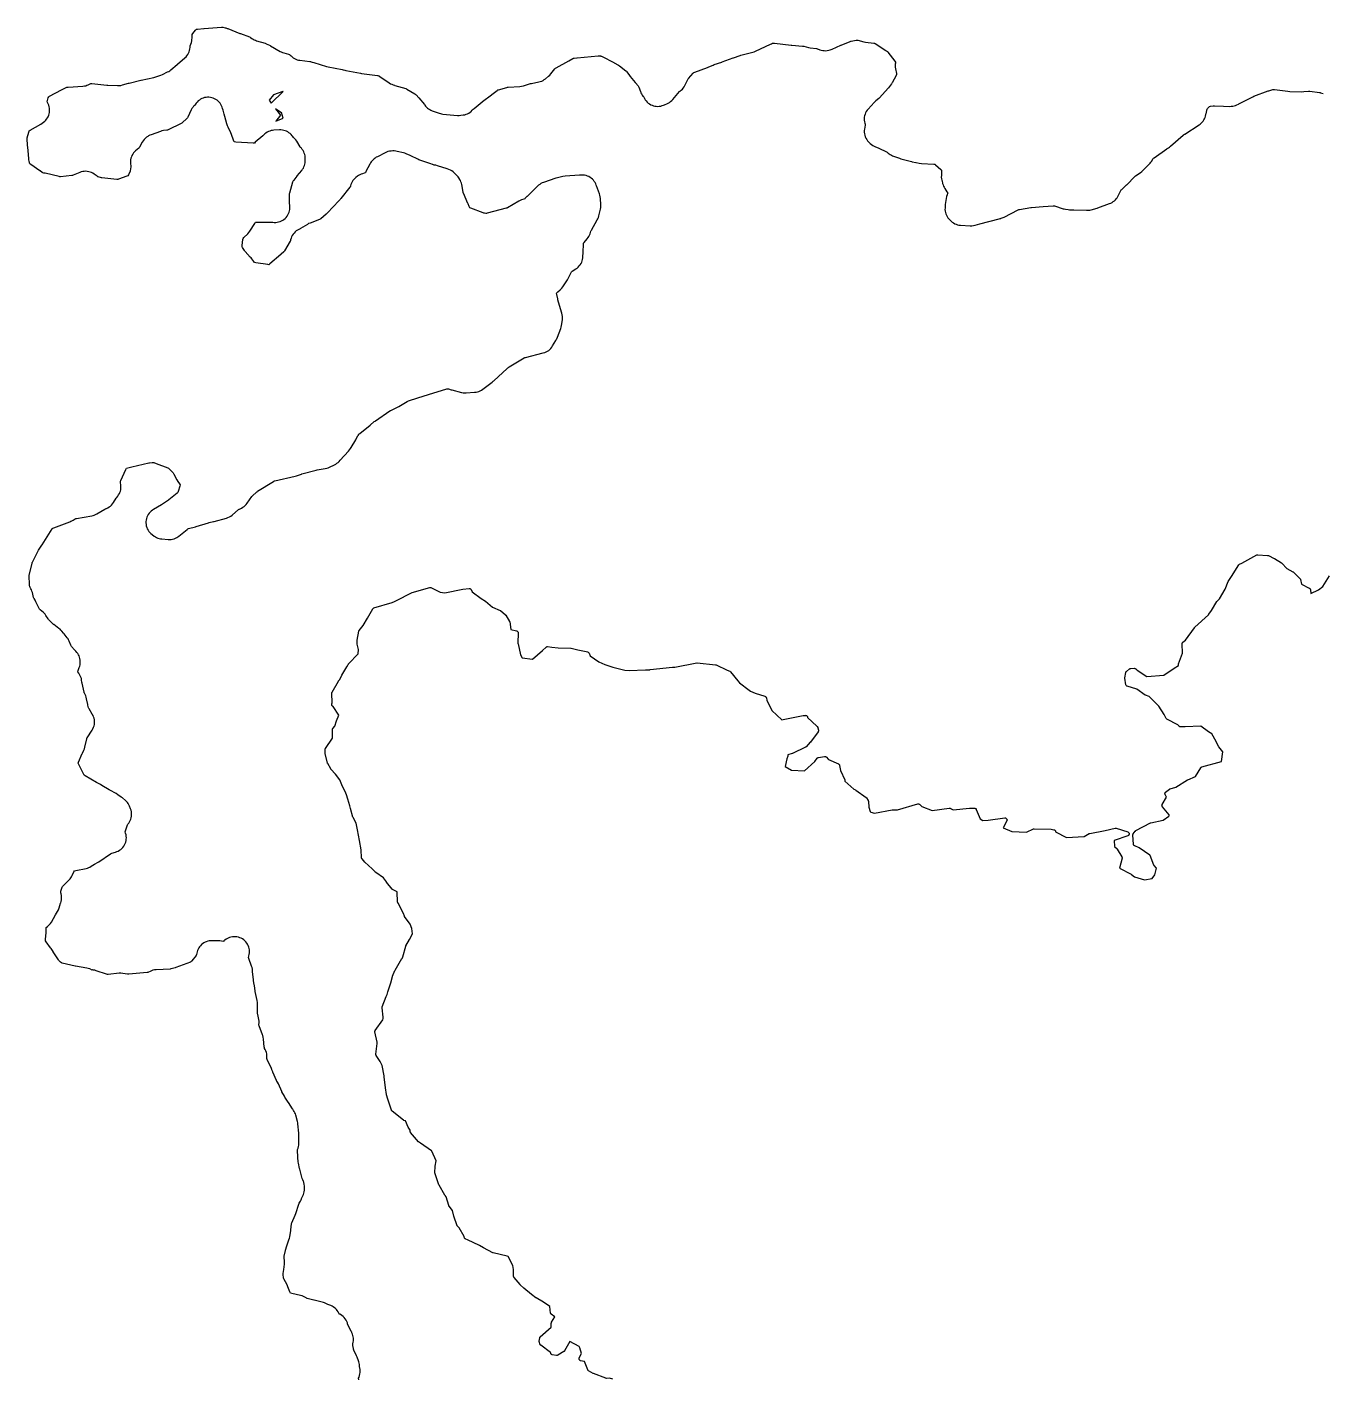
# Model space of a CAD drawing. Header units: millimetres. Extents: x 0 to 600, y 0 to 900.
# Drawn here: x 236.15 to 283.75, y 388.99 to 438.64 of the extents above; entities that cross this region are included whole.
import ezdxf

# ---------------------------------------------------------------- set-up
doc = ezdxf.new("R2010")
doc.units = ezdxf.units.MM
doc.layers.add('CORTE', color=1, linetype='Continuous')
doc.layers.add('GRABADO', color=5, linetype='Continuous')

msp = doc.modelspace()

# ---------------------------------------------------------------- linework, layer by layer
at = {"layer": 'CORTE'}
msp.add_lwpolyline([(248.341, 388.96), (248.325, 389.011), (248.344, 389.058), (248.363, 389.114), (248.377, 389.169), (248.384, 389.225), (248.386, 389.281), (248.381, 389.337), (248.371, 389.395), (248.364, 389.424), (248.363, 389.445), (248.362, 389.469), (248.359, 389.518), (248.352, 389.565), (248.341, 389.612), (248.325, 389.658), (248.274, 389.789), (248.255, 389.834), (248.15, 390.05), (248.139, 390.075), (248.134, 390.102), (248.12, 390.22), (248.118, 390.246), (248.121, 390.271), (248.133, 390.334), (248.14, 390.387), (248.142, 390.438), (248.14, 390.489), (248.132, 390.539), (248.12, 390.589), (248.104, 390.638), (248.083, 390.684), (248.073, 390.702), (248.056, 390.734), (247.925, 391.017), (247.919, 391.033), (247.915, 391.043), (247.894, 391.099), (247.868, 391.15), (247.837, 391.198), (247.801, 391.243), (247.76, 391.284), (247.716, 391.32), (247.666, 391.353), (247.646, 391.364), (247.642, 391.367), (247.629, 391.36), (247.575, 391.457), (247.546, 391.498), (247.514, 391.537), (247.478, 391.573), (247.439, 391.605), (247.397, 391.634), (247.352, 391.658), (247.304, 391.679), (247.201, 391.719), (247.172, 391.732), (247.076, 391.779), (247.033, 391.798), (246.99, 391.813), (246.944, 391.824), (246.695, 391.877), (246.678, 391.881), (246.434, 391.946), (246.41, 391.954), (246.397, 391.962), (246.353, 391.99), (246.304, 392.015), (246.251, 392.036), (246.195, 392.051), (245.873, 392.122), (245.822, 392.136), (245.801, 392.185), (245.734, 392.369), (245.703, 392.44), (245.587, 392.662), (245.575, 392.688), (245.571, 392.716), (245.563, 392.817), (245.562, 392.836), (245.563, 392.856), (245.579, 393.008), (245.579, 393.013), (245.601, 393.203), (245.605, 393.265), (245.602, 393.326), (245.59, 393.441), (245.588, 393.468), (245.593, 393.495), (245.642, 393.703), (245.645, 393.715), (245.69, 393.881), (245.699, 393.908), (245.769, 394.102), (245.785, 394.152), (245.796, 394.204), (245.835, 394.445), (245.839, 394.478), (245.848, 394.567), (245.849, 394.578), (245.863, 394.679), (245.867, 394.701), (245.875, 394.722), (245.998, 395.008), (246.018, 395.06), (246.13, 395.409), (246.139, 395.433), (246.146, 395.442), (246.172, 395.482), (246.194, 395.522), (246.214, 395.565), (246.228, 395.602), (246.233, 395.614), (246.298, 395.761), (246.318, 395.812), (246.332, 395.863), (246.341, 395.915), (246.345, 395.968), (246.344, 396.021), (246.338, 396.076), (246.329, 396.133), (246.31, 396.21), (246.301, 396.239), (246.276, 396.306), (246.266, 396.327), (246.26, 396.347), (246.164, 396.686), (246.158, 396.712), (246.118, 396.914), (246.112, 396.958), (246.1, 397.122), (246.099, 397.13), (246.087, 397.389), (246.087, 397.416), (246.094, 397.442), (246.103, 397.467), (246.118, 397.519), (246.127, 397.569), (246.132, 397.621), (246.132, 397.674), (246.131, 397.691), (246.131, 397.713), (246.135, 397.942), (246.132, 398.009), (246.098, 398.351), (246.092, 398.396), (246.082, 398.441), (246.019, 398.675), (246.004, 398.722), (245.986, 398.766), (245.965, 398.808), (245.938, 398.85), (245.908, 398.894), (245.899, 398.908), (245.754, 399.138), (245.743, 399.156), (245.622, 399.334), (245.6, 399.371), (245.514, 399.538), (245.509, 399.55), (245.382, 399.82), (245.348, 399.883), (245.323, 399.922), (245.315, 399.936), (245.308, 399.951), (245.18, 400.25), (245.174, 400.263), (245.144, 400.342), (245.142, 400.349), (245.126, 400.387), (244.97, 400.722), (244.959, 400.751), (244.958, 400.781), (244.96, 400.812), (244.959, 400.87), (244.952, 400.926), (244.94, 400.981), (244.922, 401.034), (244.898, 401.087), (244.877, 401.128), (244.866, 401.153), (244.862, 401.18), (244.835, 401.471), (244.825, 401.536), (244.808, 401.6), (244.807, 401.605), (244.8, 401.624), (244.678, 401.95), (244.668, 401.979), (244.669, 402.01), (244.673, 402.066), (244.673, 402.129), (244.667, 402.189), (244.655, 402.25), (244.621, 402.373), (244.616, 402.395), (244.615, 402.416), (244.615, 402.754), (244.612, 402.803), (244.612, 402.813), (244.601, 402.881), (244.532, 403.212), (244.529, 403.234), (244.498, 403.442), (244.496, 403.459), (244.467, 403.627), (244.464, 403.649), (244.431, 403.947), (244.43, 403.978), (244.425, 404.038), (244.413, 404.094), (244.396, 404.151), (244.294, 404.429), (244.283, 404.466), (244.295, 404.51), (244.301, 404.528), (244.314, 404.581), (244.321, 404.635), (244.323, 404.69), (244.319, 404.745), (244.31, 404.799), (244.295, 404.851), (244.276, 404.902), (244.251, 404.951), (244.221, 404.997), (244.187, 405.04), (244.149, 405.08), (244.108, 405.115), (244.063, 405.146), (244.015, 405.172), (243.964, 405.194), (243.912, 405.21), (243.858, 405.221), (243.804, 405.227), (243.749, 405.227), (243.695, 405.222), (243.641, 405.211), (243.589, 405.195), (243.536, 405.173), (243.508, 405.16), (243.462, 405.135), (243.42, 405.107), (243.392, 405.085), (243.375, 405.073), (243.373, 405.055), (243.289, 405.071), (243.225, 405.076), (242.941, 405.081), (242.887, 405.08), (242.836, 405.073), (242.785, 405.062), (242.735, 405.046), (242.687, 405.025), (242.642, 405), (242.599, 404.97), (242.559, 404.937), (242.522, 404.9), (242.489, 404.86), (242.46, 404.817), (242.435, 404.771), (242.415, 404.723), (242.399, 404.673), (242.388, 404.62), (242.38, 404.571), (242.36, 404.543), (242.208, 404.339), (242.185, 404.313), (242.154, 404.299), (241.613, 404.099), (241.59, 404.092), (241.449, 404.05), (241.426, 404.045), (241.402, 404.042), (240.888, 404.013), (240.831, 404.007), (240.776, 403.995), (240.723, 403.978), (240.67, 403.955), (240.609, 403.924), (240.584, 403.913), (240.557, 403.909), (239.885, 403.857), (239.861, 403.856), (239.838, 403.858), (239.666, 403.882), (239.598, 403.888), (239.529, 403.885), (239.134, 403.844), (239.103, 403.843), (239.073, 403.851), (238.694, 403.981), (238.644, 403.996), (238.594, 404.006), (238.566, 404.009), (238.552, 404.01), (238.548, 404.001), (238.452, 404.045), (238.399, 404.063), (238.343, 404.076), (237.932, 404.149), (237.916, 404.152), (237.443, 404.259), (237.41, 404.268), (237.385, 404.291), (237.336, 404.34), (237.321, 404.356), (237.308, 404.375), (237.114, 404.676), (237.112, 404.68), (237.037, 404.795), (237.017, 404.823), (236.851, 405.046), (236.828, 405.081), (236.83, 405.123), (236.853, 405.38), (236.855, 405.436), (236.852, 405.491), (236.851, 405.506), (236.848, 405.562), (236.901, 405.604), (236.904, 405.606), (236.944, 405.64), (236.981, 405.679), (237.014, 405.72), (237.043, 405.767), (237.194, 406.031), (237.198, 406.038), (237.272, 406.16), (237.305, 406.222), (237.329, 406.287), (237.382, 406.459), (237.387, 406.475), (237.401, 406.525), (237.413, 406.58), (237.42, 406.635), (237.421, 406.689), (237.416, 406.744), (237.406, 406.798), (237.393, 406.844), (237.387, 406.87), (237.397, 406.906), (237.443, 407.043), (237.454, 407.071), (237.474, 407.093), (237.697, 407.316), (237.731, 407.353), (237.76, 407.391), (237.786, 407.431), (237.808, 407.475), (237.87, 407.608), (237.893, 407.652), (237.941, 407.664), (238.317, 407.739), (238.368, 407.752), (238.415, 407.768), (238.46, 407.789), (238.505, 407.814), (238.631, 407.894), (238.651, 407.905), (238.736, 407.951), (238.786, 407.982), (239.219, 408.276), (239.242, 408.29), (239.267, 408.299), (239.394, 408.335), (239.448, 408.353), (239.498, 408.375), (239.546, 408.403), (239.591, 408.435), (239.632, 408.471), (239.669, 408.511), (239.702, 408.555), (239.731, 408.602), (239.754, 408.652), (239.773, 408.703), (239.786, 408.757), (239.794, 408.811), (239.797, 408.866), (239.794, 408.921), (239.785, 408.975), (239.771, 409.03), (239.757, 409.075), (239.767, 409.112), (239.842, 409.336), (239.851, 409.36), (239.873, 409.389), (239.883, 409.402), (239.914, 409.448), (239.94, 409.496), (239.961, 409.547), (239.976, 409.6), (239.986, 409.654), (239.991, 409.709), (239.99, 409.765), (239.984, 409.819), (239.972, 409.873), (239.955, 409.923), (239.954, 409.923), (239.915, 410.027), (239.893, 410.073), (239.866, 410.116), (239.836, 410.157), (239.802, 410.195), (239.763, 410.23), (239.652, 410.324), (239.612, 410.354), (239.483, 410.445), (239.423, 410.483), (239.191, 410.607), (239.169, 410.62), (238.903, 410.788), (238.85, 410.818), (238.725, 410.88), (238.707, 410.89), (238.281, 411.134), (238.246, 411.156), (238.227, 411.205), (238.224, 411.212), (238.2, 411.264), (238.048, 411.553), (238.028, 411.597), (238.045, 411.642), (238.178, 411.952), (238.184, 411.964), (238.236, 412.075), (238.26, 412.133), (238.278, 412.194), (238.344, 412.492), (238.351, 412.516), (238.363, 412.538), (238.54, 412.814), (238.57, 412.867), (238.571, 412.869), (238.594, 412.922), (238.611, 412.974), (238.623, 413.029), (238.629, 413.084), (238.629, 413.14), (238.624, 413.195), (238.614, 413.25), (238.597, 413.303), (238.576, 413.354), (238.548, 413.404), (238.431, 413.595), (238.42, 413.616), (238.413, 413.638), (238.388, 413.73), (238.383, 413.753), (238.34, 413.965), (238.327, 414.025), (238.309, 414.077), (238.286, 414.127), (238.258, 414.176), (238.252, 414.186), (238.244, 414.214), (238.171, 414.545), (238.166, 414.572), (238.156, 414.651), (238.145, 414.708), (238.129, 414.763), (238.107, 414.815), (238.08, 414.865), (238.047, 414.913), (238.012, 414.959), (238.03, 415.012), (238.069, 415.114), (238.087, 415.167), (238.098, 415.22), (238.105, 415.273), (238.106, 415.329), (238.106, 415.336), (238.102, 415.39), (238.093, 415.441), (238.08, 415.491), (238.061, 415.54), (238.039, 415.587), (238.012, 415.631), (237.98, 415.672), (237.944, 415.712), (237.921, 415.736), (237.899, 415.76), (237.788, 415.893), (237.774, 415.913), (237.763, 415.934), (237.7, 416.083), (237.679, 416.127), (237.656, 416.167), (237.628, 416.206), (237.51, 416.358), (237.495, 416.377), (237.429, 416.456), (237.396, 416.492), (237.362, 416.523), (237.324, 416.553), (237.131, 416.69), (237.117, 416.701), (237.104, 416.713), (236.954, 416.862), (236.938, 416.881), (236.923, 416.901), (236.846, 417.028), (236.814, 417.074), (236.779, 417.116), (236.74, 417.154), (236.696, 417.189), (236.635, 417.233), (236.609, 417.254), (236.593, 417.283), (236.475, 417.534), (236.444, 417.591), (236.411, 417.645), (236.399, 417.667), (236.392, 417.691), (236.346, 417.873), (236.332, 417.921), (236.314, 417.966), (236.292, 418.01), (236.269, 418.052), (236.261, 418.067), (236.254, 418.083), (236.252, 418.09), (236.245, 418.115), (236.242, 418.141), (236.231, 418.502), (236.231, 418.524), (236.236, 418.546), (236.333, 418.948), (236.342, 418.978), (236.347, 418.991), (236.357, 419.012), (236.57, 419.427), (236.592, 419.465), (236.694, 419.614), (236.7, 419.622), (236.889, 419.91), (236.895, 419.919), (237.075, 420.203), (237.096, 420.233), (237.13, 420.248), (237.717, 420.472), (237.754, 420.488), (237.791, 420.505), (237.84, 420.53), (237.918, 420.576), (237.941, 420.587), (237.966, 420.593), (238.524, 420.689), (238.573, 420.7), (238.619, 420.714), (238.664, 420.733), (238.708, 420.756), (239.013, 420.932), (239.051, 420.951), (239.069, 420.959), (239.12, 420.984), (239.167, 421.013), (239.211, 421.046), (239.251, 421.084), (239.287, 421.125), (239.32, 421.172), (239.423, 421.333), (239.443, 421.362), (239.483, 421.412), (239.514, 421.456), (239.54, 421.501), (239.562, 421.548), (239.579, 421.596), (239.591, 421.647), (239.599, 421.698), (239.601, 421.75), (239.599, 421.803), (239.588, 421.922), (239.587, 421.955), (239.599, 421.986), (239.78, 422.393), (239.802, 422.437), (239.85, 422.451), (239.994, 422.487), (240, 422.488), (240.624, 422.63), (240.653, 422.635), (240.74, 422.648), (240.772, 422.651), (240.803, 422.641), (240.897, 422.606), (241.318, 422.45), (241.346, 422.439), (241.367, 422.418), (241.518, 422.26), (241.533, 422.241), (241.545, 422.22), (241.654, 422.005), (241.689, 421.946), (241.746, 421.86), (241.77, 421.819), (241.758, 421.772), (241.699, 421.579), (241.687, 421.545), (241.66, 421.521), (241.353, 421.276), (241.342, 421.267), (241.128, 421.11), (241.09, 421.086), (240.8, 420.925), (240.752, 420.895), (240.708, 420.862), (240.668, 420.824), (240.632, 420.783), (240.6, 420.738), (240.573, 420.69), (240.551, 420.639), (240.534, 420.587), (240.522, 420.533), (240.516, 420.479), (240.516, 420.424), (240.52, 420.369), (240.531, 420.315), (240.546, 420.262), (240.567, 420.211), (240.593, 420.163), (240.624, 420.117), (240.659, 420.074), (240.698, 420.036), (240.742, 420), (240.824, 419.941), (240.867, 419.912), (240.911, 419.889), (240.957, 419.869), (241.005, 419.854), (241.053, 419.843), (241.105, 419.836), (241.332, 419.818), (241.389, 419.816), (241.443, 419.82), (241.498, 419.829), (241.55, 419.843), (241.602, 419.863), (241.652, 419.888), (241.692, 419.914), (241.731, 419.943), (242.029, 420.189), (242.054, 420.208), (242.084, 420.217), (242.34, 420.285), (242.366, 420.293), (242.814, 420.433), (242.84, 420.44), (243.004, 420.478), (243.026, 420.484), (243.471, 420.606), (243.529, 420.625), (243.582, 420.649), (243.633, 420.679), (243.682, 420.716), (243.92, 420.915), (243.936, 420.927), (243.954, 420.937), (244.026, 420.972), (244.075, 420.999), (244.12, 421.029), (244.162, 421.064), (244.2, 421.103), (244.235, 421.147), (244.411, 421.391), (244.422, 421.406), (244.435, 421.419), (244.58, 421.559), (244.597, 421.574), (244.616, 421.587), (245.198, 421.947), (245.211, 421.955), (245.216, 421.958), (245.235, 421.967), (245.255, 421.972), (245.998, 422.149), (246.042, 422.161), (246.226, 422.221), (246.242, 422.225), (246.771, 422.369), (246.807, 422.377), (247.104, 422.424), (247.158, 422.436), (247.209, 422.452), (247.259, 422.473), (247.438, 422.559), (247.487, 422.586), (247.531, 422.615), (247.573, 422.651), (247.613, 422.687), (247.653, 422.727), (247.952, 423.058), (247.994, 423.111), (248.026, 423.156), (248.052, 423.195), (248.223, 423.48), (248.23, 423.492), (248.305, 423.625), (248.314, 423.64), (248.335, 423.673), (248.351, 423.695), (248.372, 423.714), (248.749, 424.013), (248.769, 424.031), (248.888, 424.134), (248.904, 424.147), (248.933, 424.165), (248.951, 424.177), (249.478, 424.542), (249.493, 424.551), (249.508, 424.559), (249.805, 424.7), (249.865, 424.733), (250.116, 424.89), (250.134, 424.9), (250.154, 424.908), (250.506, 425.018), (250.892, 425.137), (250.893, 425.137), (251.565, 425.346), (251.6, 425.355), (251.635, 425.346), (251.73, 425.317), (251.754, 425.31), (252.106, 425.22), (252.164, 425.209), (252.22, 425.203), (252.28, 425.204), (252.59, 425.224), (252.645, 425.23), (252.697, 425.241), (252.748, 425.257), (252.798, 425.278), (252.845, 425.304), (252.891, 425.336), (253.231, 425.595), (253.274, 425.632), (253.288, 425.644), (253.782, 426.103), (253.79, 426.111), (253.807, 426.124), (253.833, 426.137), (253.863, 426.155), (254.41, 426.488), (254.432, 426.5), (254.456, 426.507), (255.11, 426.668), (255.164, 426.685), (255.214, 426.706), (255.263, 426.732), (255.308, 426.762), (255.35, 426.797), (255.389, 426.836), (255.423, 426.879), (255.454, 426.926), (255.574, 427.13), (255.588, 427.157), (255.604, 427.186), (255.632, 427.25), (255.75, 427.562), (255.768, 427.62), (255.78, 427.68), (255.811, 427.889), (255.816, 427.951), (255.815, 428.011), (255.808, 428.07), (255.793, 428.131), (255.708, 428.412), (255.707, 428.416), (255.648, 428.623), (255.641, 428.652), (255.608, 428.815), (255.6, 428.87), (255.64, 428.908), (255.728, 428.984), (255.763, 429.018), (255.795, 429.053), (255.824, 429.092), (255.981, 429.321), (256.004, 429.358), (256.024, 429.397), (256.131, 429.62), (256.147, 429.649), (256.175, 429.669), (256.31, 429.755), (256.356, 429.788), (256.397, 429.823), (256.434, 429.863), (256.467, 429.906), (256.496, 429.952), (256.52, 430.001), (256.539, 430.052), (256.553, 430.104), (256.561, 430.158), (256.565, 430.214), (256.565, 430.248), (256.568, 430.27), (256.572, 430.297), (256.578, 430.339), (256.58, 430.382), (256.584, 430.656), (256.587, 430.696), (256.611, 430.727), (256.725, 430.862), (256.758, 430.905), (256.786, 430.949), (256.809, 430.995), (256.828, 431.045), (256.86, 431.14), (256.868, 431.16), (256.877, 431.178), (257.09, 431.552), (257.115, 431.6), (257.134, 431.649), (257.149, 431.701), (257.208, 431.953), (257.218, 432.006), (257.222, 432.058), (257.222, 432.111), (257.209, 432.346), (257.203, 432.405), (257.191, 432.462), (257.172, 432.518), (257.062, 432.804), (257.055, 432.826), (257.035, 432.878), (257.01, 432.925), (256.982, 432.971), (256.949, 433.013), (256.912, 433.052), (256.871, 433.087), (256.827, 433.118), (256.78, 433.144), (256.731, 433.166), (256.68, 433.183), (256.628, 433.195), (256.575, 433.202), (256.519, 433.203), (256.476, 433.202), (256.443, 433.2), (255.908, 433.158), (255.823, 433.145), (255.632, 433.101), (255.576, 433.085), (255.115, 432.929), (255.067, 432.911), (255.021, 432.888), (254.979, 432.861), (254.938, 432.831), (254.9, 432.796), (254.523, 432.419), (254.512, 432.409), (254.45, 432.351), (254.427, 432.332), (254.399, 432.321), (254.314, 432.292), (254.261, 432.271), (254.21, 432.245), (253.793, 432.001), (253.773, 431.99), (253.751, 431.983), (253.047, 431.8), (253.021, 431.794), (252.995, 431.796), (252.947, 431.801), (252.926, 431.804), (252.907, 431.811), (252.451, 431.982), (252.409, 432), (252.39, 432.042), (252.349, 432.141), (252.342, 432.157), (252.175, 432.532), (252.167, 432.553), (252.165, 432.56), (252.163, 432.573), (252.116, 432.85), (252.104, 432.905), (252.087, 432.957), (252.065, 433.007), (252.037, 433.056), (252.036, 433.058), (252.009, 433.096), (251.98, 433.132), (251.879, 433.244), (251.838, 433.285), (251.795, 433.321), (251.747, 433.353), (251.699, 433.381), (251.64, 433.411), (251.579, 433.434), (251.222, 433.546), (251.168, 433.56), (251.113, 433.569), (251.103, 433.57), (251.075, 433.574), (251.05, 433.585), (251.04, 433.589), (250.982, 433.613), (250.544, 433.765), (250.504, 433.782), (250.245, 433.91), (250.218, 433.922), (250.069, 433.986), (250.024, 434.004), (249.977, 434.017), (249.746, 434.073), (249.69, 434.083), (249.636, 434.088), (249.58, 434.087), (249.519, 434.083), (249.461, 434.077), (249.405, 434.064), (249.351, 434.046), (249.298, 434.022), (249.018, 433.877), (248.978, 433.854), (248.939, 433.828), (248.9, 433.798), (248.86, 433.765), (248.824, 433.729), (248.791, 433.69), (248.762, 433.648), (248.736, 433.602), (248.599, 433.327), (248.577, 433.287), (248.534, 433.272), (248.468, 433.252), (248.418, 433.235), (248.372, 433.214), (248.328, 433.189), (248.285, 433.158), (248.23, 433.115), (248.187, 433.079), (248.15, 433.04), (248.117, 432.998), (248.088, 432.952), (248.064, 432.904), (248.044, 432.854), (248.029, 432.801), (248.026, 432.784), (248.007, 432.758), (247.672, 432.336), (247.666, 432.329), (247.649, 432.306), (247.634, 432.289), (247.621, 432.277), (247.598, 432.254), (247.186, 431.819), (247.173, 431.805), (247.149, 431.778), (247.135, 431.765), (246.937, 431.598), (246.915, 431.581), (246.889, 431.57), (246.543, 431.438), (246.493, 431.417), (246.446, 431.39), (246.197, 431.237), (246.181, 431.228), (246.16, 431.219), (246.132, 431.207), (246.083, 431.181), (246.037, 431.149), (245.994, 431.113), (245.955, 431.073), (245.92, 431.029), (245.89, 430.982), (245.865, 430.932), (245.846, 430.88), (245.831, 430.824), (245.824, 430.792), (245.812, 430.769), (245.61, 430.415), (245.596, 430.394), (245.578, 430.377), (245.482, 430.296), (245.474, 430.289), (245.073, 429.937), (245.036, 429.908), (244.989, 429.912), (244.55, 429.979), (244.506, 429.988), (244.478, 430.023), (244.405, 430.127), (244.379, 430.161), (244.351, 430.192), (244.161, 430.389), (244.146, 430.407), (244.132, 430.426), (244.066, 430.537), (244.047, 430.571), (244.05, 430.61), (244.08, 430.839), (244.086, 430.877), (244.112, 430.905), (244.254, 431.047), (244.294, 431.091), (244.329, 431.14), (244.514, 431.426), (244.545, 431.469), (244.597, 431.471), (245.138, 431.474), (245.159, 431.473), (245.173, 431.471), (245.229, 431.465), (245.283, 431.465), (245.338, 431.471), (245.391, 431.482), (245.443, 431.498), (245.493, 431.519), (245.541, 431.545), (245.586, 431.575), (245.628, 431.61), (245.666, 431.649), (245.7, 431.691), (245.73, 431.737), (245.755, 431.786), (245.775, 431.836), (245.79, 431.889), (245.8, 431.942), (245.804, 431.996), (245.803, 432.051), (245.796, 432.11), (245.795, 432.131), (245.79, 432.506), (245.791, 432.53), (245.797, 432.554), (245.91, 432.948), (245.921, 432.979), (245.942, 433.002), (245.959, 433.02), (245.992, 433.059), (246.071, 433.162), (246.077, 433.169), (246.241, 433.372), (246.272, 433.414), (246.298, 433.458), (246.32, 433.504), (246.338, 433.551), (246.351, 433.601), (246.359, 433.651), (246.363, 433.703), (246.366, 433.803), (246.366, 433.857), (246.36, 433.909), (246.349, 433.959), (246.334, 434.009), (246.314, 434.057), (246.289, 434.103), (246.26, 434.146), (246.228, 434.186), (246.215, 434.199), (246.199, 434.217), (246.187, 434.235), (246.055, 434.444), (246.019, 434.496), (245.976, 434.544), (245.94, 434.58), (245.91, 434.614), (245.886, 434.645), (245.851, 434.686), (245.813, 434.723), (245.771, 434.756), (245.727, 434.785), (245.68, 434.809), (245.631, 434.829), (245.581, 434.844), (245.529, 434.854), (245.476, 434.859), (245.422, 434.858), (245.22, 434.848), (245.166, 434.843), (245.114, 434.833), (245.064, 434.818), (245.015, 434.798), (244.969, 434.774), (244.925, 434.745), (244.882, 434.711), (244.808, 434.646), (244.534, 434.405), (244.5, 434.378), (244.457, 434.379), (243.816, 434.414), (243.754, 434.421), (243.731, 434.478), (243.66, 434.687), (243.634, 434.751), (243.532, 434.963), (243.513, 435.01), (243.478, 435.121), (243.476, 435.129), (243.389, 435.435), (243.377, 435.487), (243.365, 435.533), (243.349, 435.585), (243.334, 435.644), (243.318, 435.697), (243.298, 435.746), (243.273, 435.794), (243.243, 435.838), (243.209, 435.88), (243.171, 435.918), (243.13, 435.952), (243.086, 435.982), (243.039, 436.007), (242.989, 436.028), (242.938, 436.044), (242.886, 436.055), (242.832, 436.06), (242.779, 436.061), (242.725, 436.056), (242.673, 436.046), (242.621, 436.031), (242.572, 436.011), (242.524, 435.986), (242.479, 435.957), (242.438, 435.923), (242.399, 435.885), (242.364, 435.843), (242.31, 435.772), (242.287, 435.745), (242.269, 435.727), (242.237, 435.687), (242.208, 435.643), (242.183, 435.596), (242.057, 435.328), (242.044, 435.302), (242.024, 435.282), (241.849, 435.126), (241.832, 435.111), (241.811, 435.1), (241.332, 434.865), (241.308, 434.855), (241.282, 434.85), (241.159, 434.833), (241.102, 434.822), (241.046, 434.805), (240.713, 434.685), (240.663, 434.664), (240.615, 434.638), (240.587, 434.622), (240.537, 434.588), (240.492, 434.55), (240.451, 434.508), (240.415, 434.462), (240.384, 434.411), (240.284, 434.229), (240.271, 434.206), (240.252, 434.188), (240.139, 434.092), (240.098, 434.054), (240.062, 434.013), (240.03, 433.968), (240.004, 433.921), (239.981, 433.871), (239.964, 433.82), (239.952, 433.767), (239.946, 433.713), (239.945, 433.658), (239.949, 433.604), (239.959, 433.549), (239.962, 433.533), (239.96, 433.504), (239.94, 433.362), (239.936, 433.338), (239.925, 433.316), (239.872, 433.213), (239.85, 433.177), (239.812, 433.16), (239.511, 433.048), (239.483, 433.039), (239.452, 433.041), (238.894, 433.102), (238.891, 433.095), (238.767, 433.136), (238.752, 433.139), (238.727, 433.156), (238.617, 433.235), (238.569, 433.266), (238.519, 433.291), (238.467, 433.311), (238.414, 433.326), (238.359, 433.335), (238.304, 433.339), (238.249, 433.337), (238.194, 433.329), (238.14, 433.316), (238.086, 433.297), (237.846, 433.199), (237.824, 433.191), (237.801, 433.188), (237.376, 433.142), (237.351, 433.14), (237.327, 433.145), (236.812, 433.27), (236.772, 433.277), (236.73, 433.286), (236.704, 433.302), (236.63, 433.354), (236.624, 433.358), (236.287, 433.587), (236.254, 433.612), (236.243, 433.651), (236.237, 433.676), (236.232, 433.701), (236.221, 433.773), (236.218, 433.796), (236.19, 434.11), (236.173, 434.311), (236.172, 434.323), (236.152, 434.514), (236.15, 434.542), (236.157, 434.569), (236.219, 434.783), (236.233, 434.823), (236.268, 434.846), (236.66, 435.075), (236.711, 435.109), (236.755, 435.141), (236.798, 435.176), (236.836, 435.213), (236.87, 435.255), (236.9, 435.299), (236.926, 435.346), (236.946, 435.396), (236.962, 435.447), (236.973, 435.499), (236.979, 435.553), (236.979, 435.606), (236.974, 435.66), (236.964, 435.712), (236.949, 435.764), (236.929, 435.813), (236.903, 435.863), (236.884, 435.894), (236.898, 435.942), (236.931, 436.04), (236.946, 436.078), (236.981, 436.1), (237.412, 436.334), (237.439, 436.348), (237.615, 436.424), (237.638, 436.433), (237.663, 436.436), (238.203, 436.469), (238.255, 436.475), (238.304, 436.485), (238.352, 436.499), (238.401, 436.519), (238.467, 436.549), (238.499, 436.562), (238.533, 436.56), (239.084, 436.507), (239.113, 436.505), (239.47, 436.488), (239.532, 436.489), (239.592, 436.496), (239.652, 436.51), (239.881, 436.576), (239.896, 436.58), (240.329, 436.685), (240.337, 436.687), (240.81, 436.789), (240.881, 436.809), (241.07, 436.876), (241.127, 436.9), (241.312, 436.988), (241.355, 437.01), (241.393, 437.035), (241.431, 437.064), (241.666, 437.26), (241.676, 437.269), (241.948, 437.506), (241.989, 437.545), (242.024, 437.586), (242.055, 437.631), (242.081, 437.678), (242.103, 437.728), (242.119, 437.779), (242.13, 437.832), (242.137, 437.888), (242.139, 437.922), (242.145, 437.945), (242.185, 438.076), (242.198, 438.129), (242.206, 438.181), (242.209, 438.235), (242.21, 438.33), (242.213, 438.37), (242.237, 438.401), (242.34, 438.524), (242.368, 438.555), (242.41, 438.562), (242.642, 438.588), (242.655, 438.59), (243.289, 438.638), (243.316, 438.638), (243.343, 438.633), (243.427, 438.611), (243.449, 438.605), (243.506, 438.586), (243.525, 438.579), (243.967, 438.405), (243.987, 438.398), (244.317, 438.281), (244.34, 438.272), (244.36, 438.258), (244.41, 438.222), (244.451, 438.194), (244.492, 438.171), (244.536, 438.152), (244.582, 438.136), (244.895, 438.045), (244.916, 438.037), (244.936, 438.027), (244.996, 437.995), (245.054, 437.967), (245.08, 437.956), (245.097, 437.948), (245.446, 437.746), (245.489, 437.724), (245.531, 437.706), (245.577, 437.691), (245.757, 437.642), (245.788, 437.631), (245.813, 437.609), (245.847, 437.575), (245.887, 437.539), (245.928, 437.508), (245.973, 437.481), (246.019, 437.458), (246.068, 437.44), (246.117, 437.426), (246.17, 437.417), (246.539, 437.371), (246.56, 437.368), (246.586, 437.36), (246.62, 437.351), (246.68, 437.336), (247.143, 437.189), (247.215, 437.171), (247.726, 437.077), (247.758, 437.07), (247.769, 437.067), (247.827, 437.053), (247.857, 437.048), (247.864, 437.047), (248.395, 436.943), (248.43, 436.937), (249.017, 436.859), (249.038, 436.855), (249.06, 436.848), (249.078, 436.841), (249.088, 436.836), (249.111, 436.822), (249.455, 436.586), (249.5, 436.558), (249.546, 436.535), (249.596, 436.516), (249.645, 436.5), (249.661, 436.495), (250.063, 436.375), (250.083, 436.368), (250.101, 436.358), (250.398, 436.18), (250.419, 436.166), (250.436, 436.149), (250.534, 436.04), (250.539, 436.034), (250.747, 435.791), (250.762, 435.772), (250.787, 435.738), (250.821, 435.699), (250.858, 435.664), (250.898, 435.632), (250.941, 435.604), (250.986, 435.581), (251.035, 435.561), (251.286, 435.472), (251.331, 435.458), (251.376, 435.448), (251.423, 435.442), (251.959, 435.394), (252.021, 435.392), (252.084, 435.396), (252.17, 435.408), (252.225, 435.418), (252.277, 435.433), (252.328, 435.453), (252.376, 435.478), (252.421, 435.507), (252.464, 435.541), (252.504, 435.58), (252.539, 435.618), (252.572, 435.649), (252.86, 435.889), (252.875, 435.901), (253.211, 436.151), (253.219, 436.157), (253.417, 436.31), (253.439, 436.326), (253.465, 436.334), (253.769, 436.423), (253.793, 436.428), (253.816, 436.431), (254.248, 436.455), (254.316, 436.463), (254.382, 436.479), (254.646, 436.56), (254.68, 436.568), (254.943, 436.62), (254.999, 436.634), (255.051, 436.653), (255.101, 436.677), (255.148, 436.706), (255.194, 436.741), (255.306, 436.836), (255.346, 436.873), (255.382, 436.914), (255.539, 437.109), (255.557, 437.13), (255.581, 437.145), (256.044, 437.401), (256.048, 437.403), (256.192, 437.48), (256.219, 437.493), (256.248, 437.497), (256.345, 437.504), (256.359, 437.506), (257.12, 437.581), (257.14, 437.583), (257.159, 437.584), (257.186, 437.583), (257.212, 437.577), (257.228, 437.573), (257.248, 437.566), (257.267, 437.557), (257.702, 437.332), (257.711, 437.327), (257.87, 437.238), (257.91, 437.213), (258.146, 437.035), (258.167, 437.018), (258.183, 436.997), (258.279, 436.859), (258.306, 436.823), (258.485, 436.604), (258.497, 436.589), (258.594, 436.478), (258.611, 436.456), (258.621, 436.43), (258.677, 436.269), (258.695, 436.223), (258.717, 436.18), (258.743, 436.138), (258.772, 436.1), (258.786, 436.083), (258.801, 436.065), (258.811, 436.046), (258.826, 436.014), (258.854, 435.967), (258.887, 435.924), (258.923, 435.883), (258.964, 435.847), (259.008, 435.815), (259.055, 435.787), (259.104, 435.764), (259.155, 435.747), (259.208, 435.734), (259.262, 435.727), (259.317, 435.724), (259.371, 435.728), (259.424, 435.737), (259.477, 435.751), (259.528, 435.77), (259.562, 435.787), (259.59, 435.799), (259.643, 435.819), (259.694, 435.841), (259.742, 435.868), (259.787, 435.9), (259.829, 435.936), (259.868, 435.977), (260.116, 436.266), (260.13, 436.281), (260.135, 436.286), (260.179, 436.32), (260.218, 436.358), (260.253, 436.399), (260.284, 436.444), (260.311, 436.493), (260.421, 436.715), (260.432, 436.735), (260.446, 436.753), (260.62, 436.945), (260.642, 436.968), (260.671, 436.98), (261.145, 437.153), (261.189, 437.171), (261.346, 437.244), (261.38, 437.257), (261.663, 437.352), (261.68, 437.358), (262.085, 437.509), (262.093, 437.512), (262.336, 437.595), (262.364, 437.603), (262.801, 437.714), (262.853, 437.73), (262.904, 437.751), (263.461, 438.015), (263.486, 438.027), (263.523, 438.046), (263.546, 438.049), (263.562, 438.049), (263.601, 438.044), (263.602, 438.044), (264.22, 437.973), (264.235, 437.972), (264.627, 437.938), (264.676, 437.93), (264.855, 437.888), (264.911, 437.878), (265.139, 437.848), (265.164, 437.843), (265.187, 437.835), (265.263, 437.807), (265.317, 437.789), (265.372, 437.777), (265.427, 437.771), (265.483, 437.77), (265.538, 437.775), (265.593, 437.786), (265.648, 437.802), (265.684, 437.815), (265.721, 437.83), (266.038, 437.969), (266.047, 437.973), (266.381, 438.109), (266.4, 438.116), (266.419, 438.12), (266.596, 438.156), (266.626, 438.16), (266.657, 438.154), (266.879, 438.1), (266.944, 438.088), (267.249, 438.049), (267.279, 438.044), (267.304, 438.028), (267.688, 437.772), (267.704, 437.761), (267.726, 437.748), (267.747, 437.734), (267.763, 437.714), (268.019, 437.383), (268.045, 437.346), (268.041, 437.302), (268.039, 437.289), (268.033, 437.225), (268.035, 437.162), (268.044, 437.099), (268.077, 436.937), (268.082, 436.898), (268.066, 436.863), (267.924, 436.59), (267.914, 436.574), (267.903, 436.558), (267.787, 436.408), (267.772, 436.391), (267.463, 436.043), (267.451, 436.03), (267.437, 436.018), (267.328, 435.932), (267.293, 435.901), (267.26, 435.868), (267.04, 435.625), (267.003, 435.58), (266.973, 435.534), (266.947, 435.485), (266.927, 435.434), (266.911, 435.381), (266.901, 435.326), (266.897, 435.271), (266.898, 435.216), (266.905, 435.161), (266.917, 435.105), (266.929, 435.066), (266.926, 435.036), (266.904, 434.891), (266.899, 434.833), (266.899, 434.776), (266.906, 434.72), (266.918, 434.665), (266.936, 434.611), (266.959, 434.559), (266.987, 434.51), (267.021, 434.464), (267.06, 434.421), (267.12, 434.361), (267.164, 434.322), (267.21, 434.288), (267.259, 434.259), (267.313, 434.235), (267.413, 434.197), (267.437, 434.187), (267.716, 434.055), (267.738, 434.043), (267.756, 434.027), (267.773, 434.012), (267.811, 433.982), (267.852, 433.955), (267.895, 433.932), (267.941, 433.912), (268.19, 433.82), (268.243, 433.803), (268.637, 433.697), (268.655, 433.693), (268.787, 433.662), (268.806, 433.658), (268.915, 433.636), (268.999, 433.626), (269.452, 433.603), (269.49, 433.599), (269.521, 433.575), (269.705, 433.412), (269.74, 433.378), (269.739, 433.328), (269.73, 433.19), (269.729, 433.128), (269.735, 433.068), (269.747, 433.009), (269.754, 432.987), (269.76, 432.988), (269.778, 432.889), (269.792, 432.842), (269.809, 432.796), (269.83, 432.752), (269.856, 432.708), (269.937, 432.586), (269.963, 432.543), (269.947, 432.494), (269.938, 432.471), (269.918, 432.409), (269.905, 432.344), (269.873, 432.117), (269.868, 432.067), (269.864, 431.988), (269.863, 431.932), (269.868, 431.879), (269.878, 431.827), (269.893, 431.776), (269.913, 431.727), (269.938, 431.679), (269.967, 431.635), (270, 431.593), (270.039, 431.554), (270.087, 431.509), (270.13, 431.473), (270.174, 431.442), (270.222, 431.416), (270.271, 431.395), (270.323, 431.378), (270.376, 431.367), (270.431, 431.361), (270.789, 431.34), (270.851, 431.34), (270.91, 431.346), (270.971, 431.359), (271.144, 431.407), (271.149, 431.408), (271.859, 431.593), (271.888, 431.601), (271.91, 431.608), (271.929, 431.615), (271.966, 431.628), (272.038, 431.659), (272.555, 431.923), (272.579, 431.934), (272.604, 431.94), (273.022, 432.006), (273.045, 432.009), (273.464, 432.048), (273.471, 432.049), (273.831, 432.075), (273.859, 432.076), (273.885, 432.069), (274.204, 431.967), (274.244, 431.956), (274.286, 431.948), (274.386, 431.932), (274.44, 431.926), (274.495, 431.925), (274.565, 431.927), (274.59, 431.927), (275.059, 431.91), (275.119, 431.911), (275.177, 431.918), (275.235, 431.931), (275.447, 431.992), (275.481, 432.003), (275.907, 432.154), (275.956, 432.174), (276.001, 432.197), (276.043, 432.225), (276.083, 432.256), (276.12, 432.291), (276.154, 432.329), (276.183, 432.37), (276.21, 432.415), (276.325, 432.632), (276.339, 432.655), (276.358, 432.674), (276.53, 432.838), (276.54, 432.848), (276.84, 433.147), (276.852, 433.159), (276.866, 433.169), (277.026, 433.285), (277.089, 433.337), (277.364, 433.601), (277.399, 433.637), (277.429, 433.675), (277.457, 433.717), (277.502, 433.793), (277.519, 433.818), (277.542, 433.836), (278.008, 434.165), (278.028, 434.178), (278.07, 434.204), (278.11, 434.23), (278.147, 434.26), (278.614, 434.665), (278.629, 434.679), (278.637, 434.685), (278.653, 434.696), (278.66, 434.7), (278.676, 434.71), (279.193, 435.041), (279.237, 435.072), (279.276, 435.105), (279.312, 435.142), (279.344, 435.183), (279.372, 435.226), (279.396, 435.272), (279.415, 435.319), (279.431, 435.37), (279.457, 435.473), (279.462, 435.495), (279.482, 435.589), (279.49, 435.619), (279.509, 435.644), (279.548, 435.692), (279.577, 435.724), (279.619, 435.731), (279.708, 435.742), (279.758, 435.744), (280.088, 435.736), (280.094, 435.736), (280.322, 435.726), (280.377, 435.727), (280.43, 435.732), (280.482, 435.743), (280.533, 435.758), (280.584, 435.78), (280.645, 435.809), (280.661, 435.817), (281.168, 436.077), (281.206, 436.094), (281.733, 436.29), (281.755, 436.297), (281.907, 436.342), (281.936, 436.349), (281.967, 436.347), (282.458, 436.28), (282.524, 436.274), (282.968, 436.264), (283.048, 436.267), (283.217, 436.286), (283.238, 436.288), (283.259, 436.286), (283.617, 436.236), (283.638, 436.232), (283.658, 436.225), (283.748, 436.194)], dxfattribs=at)
for points in [[(245.557, 436.269), (245.545, 436.269), (245.199, 436.152), (245.037, 435.949), (245.116, 435.845), (245.557, 436.269)], [(245.459, 435.403), (245.286, 435.176), (245.559, 435.288), (245.526, 435.415), (245.51, 435.472), (245.278, 435.633), (245.459, 435.403)]]:
    msp.add_lwpolyline(points, close=True, dxfattribs=at)
at = {"layer": 'GRABADO'}
msp.add_lwpolyline([(257.665, 388.979), (257.545, 389.013), (257.429, 389.008), (257.416, 389.009), (257.407, 389.012), (257.405, 389.013), (256.952, 389.187), (256.947, 389.189), (256.773, 389.285), (256.764, 389.291), (256.748, 389.307), (256.741, 389.321), (256.621, 389.625), (256.483, 389.655), (256.478, 389.657), (256.469, 389.66), (256.462, 389.664), (256.457, 389.667), (256.447, 389.675), (256.438, 389.686), (256.431, 389.698), (256.428, 389.709), (256.425, 389.722), (256.425, 389.734), (256.426, 389.738), (256.427, 389.747), (256.43, 389.756), (256.432, 389.76), (256.514, 389.925), (256.449, 390.126), (256.424, 390.18), (256.086, 390.357), (255.89, 390.015), (255.886, 390.009), (255.879, 390.001), (255.872, 389.995), (255.868, 389.993), (255.645, 389.858), (255.638, 389.855), (255.628, 389.851), (255.622, 389.85), (255.613, 389.848), (255.6, 389.849), (255.439, 389.875), (255.432, 389.877), (255.423, 389.88), (255.413, 389.886), (255.403, 389.895), (255.395, 389.905), (255.392, 389.909), (255.385, 389.92), (255.382, 389.933), (255.377, 389.959), (255.018, 390.229), (255.013, 390.232), (255, 390.245), (254.995, 390.253), (254.99, 390.261), (254.987, 390.27), (254.967, 390.346), (254.965, 390.355), (254.964, 390.365), (254.964, 390.372), (254.979, 390.492), (254.981, 390.5), (254.984, 390.509), (254.988, 390.517), (254.992, 390.522), (254.996, 390.527), (255.001, 390.533), (255.396, 390.884), (255.405, 391.039), (255.406, 391.045), (255.409, 391.057), (255.412, 391.066), (255.414, 391.07), (255.53, 391.271), (255.401, 391.364), (255.391, 391.374), (255.382, 391.389), (255.379, 391.398), (255.378, 391.4), (255.376, 391.408), (255.356, 391.645), (255.124, 391.811), (254.843, 391.968), (254.838, 391.971), (254.677, 392.093), (254.675, 392.094), (254.398, 392.322), (254.397, 392.323), (254.26, 392.446), (254.256, 392.45), (254.04, 392.713), (254.036, 392.717), (254.031, 392.726), (254.027, 392.734), (254.024, 392.743), (254.021, 392.753), (254.013, 393.01), (253.993, 393.158), (253.823, 393.483), (253.788, 393.495), (253.265, 393.617), (253.264, 393.618), (253.255, 393.62), (252.914, 393.802), (252.771, 393.885), (252.322, 394.092), (252.27, 394.115), (252.261, 394.119), (252.249, 394.129), (252.244, 394.133), (252.234, 394.145), (252.23, 394.149), (252.222, 394.161), (252.2, 394.214), (252.023, 394.542), (251.969, 394.592), (251.962, 394.6), (251.956, 394.608), (251.953, 394.614), (251.819, 394.963), (251.778, 395.179), (251.653, 395.329), (251.647, 395.336), (251.638, 395.353), (251.545, 395.679), (251.501, 395.729), (251.497, 395.733), (251.492, 395.741), (251.283, 396.11), (251.271, 396.131), (251.267, 396.136), (251.264, 396.145), (251.261, 396.153), (251.131, 396.556), (251.13, 396.564), (251.129, 396.571), (251.134, 396.793), (251.134, 396.799), (251.135, 396.807), (251.18, 396.996), (251.021, 397.358), (251.019, 397.359), (251.01, 397.365), (250.598, 397.642), (250.529, 397.695), (250.524, 397.701), (250.237, 398.042), (250.23, 398.048), (250.221, 398.067), (250.217, 398.083), (250.217, 398.096), (250.218, 398.107), (250.221, 398.116), (250.223, 398.122), (250.145, 398.23), (250.142, 398.238), (250.051, 398.466), (249.992, 398.483), (249.985, 398.485), (249.973, 398.491), (249.561, 398.819), (249.558, 398.821), (249.547, 398.833), (249.539, 398.842), (249.533, 398.854), (249.397, 399.26), (249.349, 399.424), (249.348, 399.43), (249.316, 399.683), (249.265, 400.086), (249.264, 400.093), (249.263, 400.096), (249.262, 400.114), (249.193, 400.496), (249.121, 400.647), (248.974, 400.867), (248.973, 400.869), (248.968, 400.877), (248.964, 400.889), (248.962, 400.9), (248.962, 400.907), (248.962, 400.913), (249.011, 401.311), (249.009, 401.316), (249.006, 401.326), (249.006, 401.337), (249.006, 401.339), (249.007, 401.354), (248.928, 401.736), (248.928, 401.74), (248.927, 401.746), (248.928, 401.755), (248.929, 401.764), (248.931, 401.77), (248.933, 401.777), (248.937, 401.784), (248.94, 401.789), (249.215, 402.173), (249.228, 402.223), (249.231, 402.279), (249.188, 402.613), (249.187, 402.619), (249.187, 402.64), (249.191, 402.651), (249.339, 403.031), (249.341, 403.035), (249.378, 403.102), (249.399, 403.203), (249.4, 403.208), (249.508, 403.537), (249.568, 403.77), (249.57, 403.776), (249.663, 403.992), (249.666, 403.996), (249.921, 404.427), (249.922, 404.429), (249.937, 404.451), (249.947, 404.494), (250.062, 404.881), (250.064, 404.888), (250.068, 404.896), (250.201, 405.123), (250.31, 405.331), (250.28, 405.528), (250.22, 405.689), (250.014, 405.972), (250.01, 405.981), (250.007, 405.988), (249.978, 406.084), (249.775, 406.459), (249.773, 406.464), (249.772, 406.465), (249.769, 406.471), (249.763, 406.483), (249.76, 406.498), (249.747, 406.879), (249.578, 406.969), (249.57, 406.976), (249.564, 406.981), (249.349, 407.237), (249.348, 407.239), (249.237, 407.388), (248.955, 407.589), (248.949, 407.593), (248.943, 407.599), (248.828, 407.718), (248.562, 407.966), (248.56, 407.969), (248.454, 408.088), (248.449, 408.092), (248.445, 408.1), (248.44, 408.107), (248.437, 408.116), (248.435, 408.122), (248.434, 408.132), (248.423, 408.417), (248.357, 408.759), (248.356, 408.759), (248.344, 408.824), (248.333, 408.899), (248.275, 409.211), (248.275, 409.211), (248.241, 409.396), (248.123, 409.611), (248.12, 409.616), (248.117, 409.625), (248.035, 409.935), (248.004, 410.031), (247.931, 410.275), (247.88, 410.436), (247.864, 410.495), (247.71, 410.81), (247.709, 410.811), (247.632, 410.987), (247.475, 411.195), (247.313, 411.383), (247.307, 411.389), (247.195, 411.588), (247.191, 411.595), (247.188, 411.605), (247.187, 411.607), (247.102, 411.959), (247.099, 411.965), (247.099, 411.976), (247.097, 412.03), (247.097, 412.033), (247.101, 412.111), (247.102, 412.118), (247.104, 412.128), (247.107, 412.136), (247.111, 412.143), (247.113, 412.147), (247.37, 412.518), (247.364, 412.818), (247.363, 412.826), (247.366, 412.842), (247.368, 412.85), (247.372, 412.86), (247.376, 412.867), (247.38, 412.872), (247.451, 412.964), (247.518, 413.157), (247.519, 413.16), (247.604, 413.365), (247.397, 413.679), (247.375, 413.692), (247.374, 413.693), (247.367, 413.698), (247.355, 413.709), (247.351, 413.717), (247.346, 413.724), (247.343, 413.733), (247.34, 413.741), (247.339, 413.75), (247.339, 413.754), (247.339, 413.767), (247.342, 413.778), (247.344, 413.782), (247.36, 413.824), (247.346, 414.178), (247.346, 414.187), (247.347, 414.193), (247.349, 414.202), (247.354, 414.213), (247.586, 414.617), (247.588, 414.621), (247.592, 414.626), (247.638, 414.681), (247.71, 414.834), (247.712, 414.838), (247.9, 415.138), (247.95, 415.229), (247.953, 415.235), (247.959, 415.243), (247.962, 415.245), (248.311, 415.614), (248.329, 415.783), (248.28, 415.979), (248.278, 415.986), (248.278, 415.994), (248.271, 416.109), (248.271, 416.118), (248.335, 416.446), (248.337, 416.451), (248.34, 416.46), (248.345, 416.469), (248.348, 416.473), (248.495, 416.661), (248.653, 416.931), (248.854, 417.274), (248.857, 417.28), (248.865, 417.29), (248.868, 417.292), (248.873, 417.297), (248.879, 417.301), (248.883, 417.304), (248.892, 417.309), (249.56, 417.508), (249.645, 417.539), (249.697, 417.56), (250.292, 417.866), (250.298, 417.869), (250.939, 418.053), (250.946, 418.054), (250.951, 418.054), (250.954, 418.055), (250.965, 418.055), (250.974, 418.052), (250.976, 418.052), (250.978, 418.051), (250.984, 418.049), (251.317, 417.883), (251.491, 417.853), (252.15, 417.998), (252.155, 417.999), (252.388, 418.016), (252.393, 418.017), (252.409, 418.016), (252.417, 418.013), (252.419, 418.013), (252.428, 418.01), (252.436, 418.005), (252.439, 418.003), (252.45, 417.995), (252.46, 417.981), (252.504, 417.89), (252.83, 417.655), (252.989, 417.549), (253.244, 417.335), (253.528, 417.214), (253.539, 417.208), (253.719, 417.05), (253.727, 417.042), (253.732, 417.034), (253.87, 416.806), (253.87, 416.806), (253.878, 416.793), (253.924, 416.508), (254.123, 416.463), (254.135, 416.461), (254.15, 416.453), (254.154, 416.45), (254.164, 416.442), (254.173, 416.431), (254.177, 416.423), (254.184, 416.408), (254.186, 416.394), (254.186, 416.391), (254.186, 416.388), (254.173, 416.006), (254.174, 416.005), (254.181, 415.994), (254.185, 415.982), (254.278, 415.584), (254.337, 415.466), (254.719, 415.422), (255.078, 415.744), (255.213, 415.865), (255.216, 415.867), (255.223, 415.872), (255.229, 415.875), (255.237, 415.879), (255.251, 415.882), (255.259, 415.883), (255.263, 415.883), (255.268, 415.883), (255.425, 415.861), (255.662, 415.838), (256.124, 415.826), (256.132, 415.825), (256.375, 415.767), (256.741, 415.686), (256.745, 415.685), (256.755, 415.681), (256.769, 415.672), (256.781, 415.66), (256.786, 415.652), (256.79, 415.646), (256.828, 415.546), (257.148, 415.329), (257.374, 415.228), (257.67, 415.133), (258.108, 415.013), (258.259, 415.007), (258.868, 415.026), (259.002, 415.025), (259.028, 415.036), (259.034, 415.038), (259.04, 415.039), (259.851, 415.126), (259.936, 415.128), (260.751, 415.289), (260.757, 415.289), (260.76, 415.289), (260.762, 415.29), (261.433, 415.22), (261.44, 415.22), (261.454, 415.216), (261.461, 415.213), (261.858, 415.015), (261.957, 414.98), (261.964, 414.978), (261.976, 414.971), (261.987, 414.962), (262.251, 414.623), (262.311, 414.55), (262.672, 414.283), (262.674, 414.282), (262.721, 414.244), (262.89, 414.169), (263.253, 414.059), (263.262, 414.056), (263.269, 414.051), (263.27, 414.051), (263.284, 414.042), (263.293, 414.028), (263.298, 414.02), (263.301, 414.012), (263.301, 414.011), (263.303, 414.004), (263.318, 413.904), (263.489, 413.575), (263.49, 413.573), (263.507, 413.534), (263.507, 413.534), (263.872, 413.191), (263.922, 413.207), (263.926, 413.208), (264.653, 413.354), (264.658, 413.354), (264.741, 413.359), (264.744, 413.36), (264.755, 413.359), (264.765, 413.357), (264.767, 413.356), (264.78, 413.352), (264.794, 413.341), (264.804, 413.331), (264.81, 413.321), (264.817, 413.307), (264.819, 413.292), (264.82, 413.282), (264.819, 413.278), (265.16, 412.963), (265.164, 412.958), (265.17, 412.952), (265.192, 412.916), (265.197, 412.904), (265.217, 412.814), (265.218, 412.803), (265.216, 412.789), (265.213, 412.777), (265.21, 412.77), (265.206, 412.763), (265.203, 412.758), (264.919, 412.375), (264.916, 412.372), (264.763, 412.203), (264.757, 412.197), (264.747, 412.19), (264.742, 412.187), (264.258, 411.959), (264.254, 411.958), (264.096, 411.905), (264.096, 411.875), (264.094, 411.865), (264.092, 411.858), (264.091, 411.854), (264.051, 411.758), (263.989, 411.481), (264.232, 411.346), (264.709, 411.321), (265.086, 411.667), (265.169, 411.782), (265.174, 411.787), (265.183, 411.796), (265.191, 411.801), (265.195, 411.802), (265.2, 411.805), (265.209, 411.808), (265.215, 411.809), (265.441, 411.848), (265.447, 411.848), (265.451, 411.848), (265.462, 411.848), (265.472, 411.845), (265.481, 411.842), (265.489, 411.838), (265.491, 411.837), (265.501, 411.83), (265.582, 411.735), (265.95, 411.573), (265.955, 411.571), (265.968, 411.563), (265.98, 411.551), (265.985, 411.544), (265.989, 411.536), (265.994, 411.524), (265.995, 411.516), (266.02, 411.331), (266.18, 410.992), (266.182, 410.989), (266.187, 410.974), (266.188, 410.963), (266.189, 410.961), (266.189, 410.955), (266.188, 410.941), (266.516, 410.644), (266.575, 410.619), (266.582, 410.617), (266.59, 410.612), (266.969, 410.342), (266.979, 410.332), (266.984, 410.324), (267.041, 410.226), (267.044, 410.222), (267.05, 410.206), (267.051, 410.194), (267.066, 409.985), (267.118, 409.824), (267.143, 409.805), (267.271, 409.772), (267.919, 409.891), (267.923, 409.892), (267.927, 409.892), (268.115, 409.895), (268.87, 410.105), (268.881, 410.106), (268.892, 410.106), (268.909, 410.102), (268.926, 410.093), (269.019, 410.013), (269.39, 409.865), (270.017, 409.953), (270.025, 409.955), (270.045, 409.953), (270.06, 409.949), (270.068, 409.944), (270.161, 409.89), (270.765, 409.955), (270.771, 409.956), (270.952, 409.948), (270.961, 409.947), (270.971, 409.944), (270.98, 409.94), (270.991, 409.933), (271.004, 409.92), (271.009, 409.912), (271.012, 409.907), (271.157, 409.556), (271.252, 409.497), (271.454, 409.506), (272.059, 409.591), (272.071, 409.592), (272.089, 409.589), (272.103, 409.583), (272.114, 409.576), (272.127, 409.564), (272.135, 409.55), (272.138, 409.542), (272.139, 409.54), (272.139, 409.537), (272.142, 409.527), (272.142, 409.511), (272.14, 409.5), (272.138, 409.494), (272.137, 409.489), (272.135, 409.484), (272.001, 409.232), (272.324, 409.092), (272.861, 409.074), (273.118, 409.188), (273.124, 409.19), (273.132, 409.192), (273.142, 409.194), (273.765, 409.173), (273.864, 409.158), (273.87, 409.157), (273.884, 409.153), (273.896, 409.146), (273.899, 409.143), (273.902, 409.14), (273.909, 409.134), (273.914, 409.127), (273.921, 409.116), (273.924, 409.107), (273.926, 409.101), (273.927, 409.091), (273.927, 409.087), (274.326, 408.878), (274.979, 408.912), (275.161, 409.016), (275.168, 409.019), (275.175, 409.022), (275.18, 409.023), (275.749, 409.129), (276.116, 409.219), (276.127, 409.221), (276.138, 409.22), (276.142, 409.22), (276.147, 409.219), (276.153, 409.218), (276.582, 409.079), (276.593, 409.074), (276.609, 409.062), (276.62, 409.047), (276.625, 409.037), (276.628, 409.029), (276.629, 409.022), (276.63, 409.013), (276.63, 409.003), (276.629, 408.999), (276.628, 408.991), (276.626, 408.984), (276.624, 408.979), (276.619, 408.969), (276.612, 408.96), (276.604, 408.952), (276.598, 408.948), (276.593, 408.944), (276.585, 408.94), (276.58, 408.938), (276.08, 408.766), (276.095, 408.545), (276.186, 408.453), (276.192, 408.446), (276.356, 408.167), (276.363, 408.155), (276.366, 408.139), (276.368, 408.126), (276.365, 408.113), (276.278, 407.751), (276.703, 407.523), (276.708, 407.519), (276.826, 407.423), (277.186, 407.315), (277.474, 407.372), (277.576, 407.507), (277.627, 407.744), (277.543, 407.847), (277.54, 407.851), (277.536, 407.858), (277.401, 408.213), (277.382, 408.228), (276.991, 408.495), (276.83, 408.562), (276.825, 408.564), (276.817, 408.569), (276.813, 408.572), (276.807, 408.577), (276.799, 408.587), (276.794, 408.595), (276.789, 408.606), (276.787, 408.614), (276.786, 408.617), (276.786, 408.622), (276.763, 408.961), (276.763, 408.97), (276.765, 408.979), (276.766, 408.986), (276.77, 408.997), (276.776, 409.006), (276.778, 409.01), (276.851, 409.105), (276.855, 409.11), (276.864, 409.118), (276.869, 409.122), (276.874, 409.125), (277.414, 409.407), (277.418, 409.409), (277.425, 409.411), (277.878, 409.513), (278.089, 409.661), (278.094, 409.679), (278.101, 409.701), (277.851, 409.996), (277.842, 410.007), (277.837, 410.021), (277.835, 410.027), (277.833, 410.044), (277.835, 410.059), (277.836, 410.063), (277.839, 410.072), (277.843, 410.079), (277.997, 410.358), (277.949, 410.447), (277.945, 410.455), (277.943, 410.465), (277.942, 410.472), (277.941, 410.479), (277.941, 410.488), (277.944, 410.503), (277.95, 410.516), (277.954, 410.524), (277.958, 410.528), (277.963, 410.533), (277.968, 410.538), (278.113, 410.653), (278.123, 410.66), (278.132, 410.663), (278.135, 410.664), (278.347, 410.721), (278.77, 410.987), (278.774, 410.989), (278.778, 410.991), (279.065, 411.117), (279.257, 411.436), (279.262, 411.444), (279.271, 411.452), (279.28, 411.458), (279.286, 411.462), (279.292, 411.465), (279.299, 411.467), (280.022, 411.668), (280.07, 412.024), (279.918, 412.203), (279.912, 412.211), (279.822, 412.397), (279.659, 412.676), (279.546, 412.751), (279.264, 412.963), (278.69, 412.933), (278.517, 412.936), (278.51, 412.936), (278.502, 412.938), (278.489, 412.941), (278.479, 412.947), (278.475, 412.949), (278.469, 412.955), (278.462, 412.961), (278.419, 413.016), (278.017, 413.215), (278.006, 413.22), (277.993, 413.234), (277.987, 413.242), (277.907, 413.39), (277.717, 413.7), (277.365, 414.051), (277.226, 414.1), (277.216, 414.105), (276.911, 414.325), (276.558, 414.425), (276.547, 414.43), (276.534, 414.439), (276.522, 414.45), (276.515, 414.461), (276.51, 414.474), (276.508, 414.485), (276.473, 414.729), (276.472, 414.74), (276.5, 414.927), (276.501, 414.932), (276.504, 414.944), (276.507, 414.95), (276.509, 414.954), (276.514, 414.961), (276.522, 414.971), (276.527, 414.975), (276.642, 415.068), (276.647, 415.072), (276.652, 415.075), (276.66, 415.079), (276.67, 415.082), (276.68, 415.084), (276.686, 415.084), (276.822, 415.086), (276.828, 415.086), (276.835, 415.085), (276.841, 415.083), (276.852, 415.08), (276.863, 415.073), (276.872, 415.067), (276.92, 415.018), (277.277, 414.784), (277.895, 414.831), (278.276, 415.091), (278.277, 415.091), (278.44, 415.195), (278.438, 415.204), (278.436, 415.214), (278.436, 415.226), (278.438, 415.238), (278.44, 415.245), (278.588, 415.646), (278.578, 415.989), (278.577, 415.996), (278.579, 416.005), (278.581, 416.014), (278.585, 416.024), (278.589, 416.031), (278.595, 416.039), (278.603, 416.047), (278.701, 416.122), (279.029, 416.575), (279.031, 416.578), (279.032, 416.58), (279.036, 416.587), (279.042, 416.593), (279.541, 417.047), (279.547, 417.063), (279.549, 417.068), (279.553, 417.074), (279.556, 417.078), (279.653, 417.207), (279.85, 417.538), (279.852, 417.542), (279.856, 417.547), (279.94, 417.635), (280.148, 417.995), (280.263, 418.273), (280.265, 418.277), (280.267, 418.28), (280.38, 418.456), (280.65, 418.882), (280.653, 418.886), (280.66, 418.894), (280.67, 418.902), (280.676, 418.906), (280.76, 418.953), (281.319, 419.249), (281.326, 419.252), (281.337, 419.256), (281.347, 419.257), (281.356, 419.257), (281.714, 419.234), (281.723, 419.233), (281.733, 419.231), (281.739, 419.229), (281.959, 419.118), (281.962, 419.117), (282.222, 418.963), (282.227, 418.96), (282.238, 418.951), (282.418, 418.748), (282.633, 418.633), (282.639, 418.63), (282.646, 418.625), (282.899, 418.383), (282.905, 418.375), (282.91, 418.367), (282.914, 418.357), (282.915, 418.352), (282.96, 418.179), (283.243, 418.03), (283.25, 418.027), (283.26, 418.019), (283.266, 418.013), (283.269, 418.009), (283.277, 417.999), (283.283, 417.982), (283.284, 417.976), (283.284, 417.972), (283.298, 417.837), (283.579, 417.965), (283.74, 418.096), (283.985, 418.478)], dxfattribs=at)

doc.saveas('drawing.dxf')
